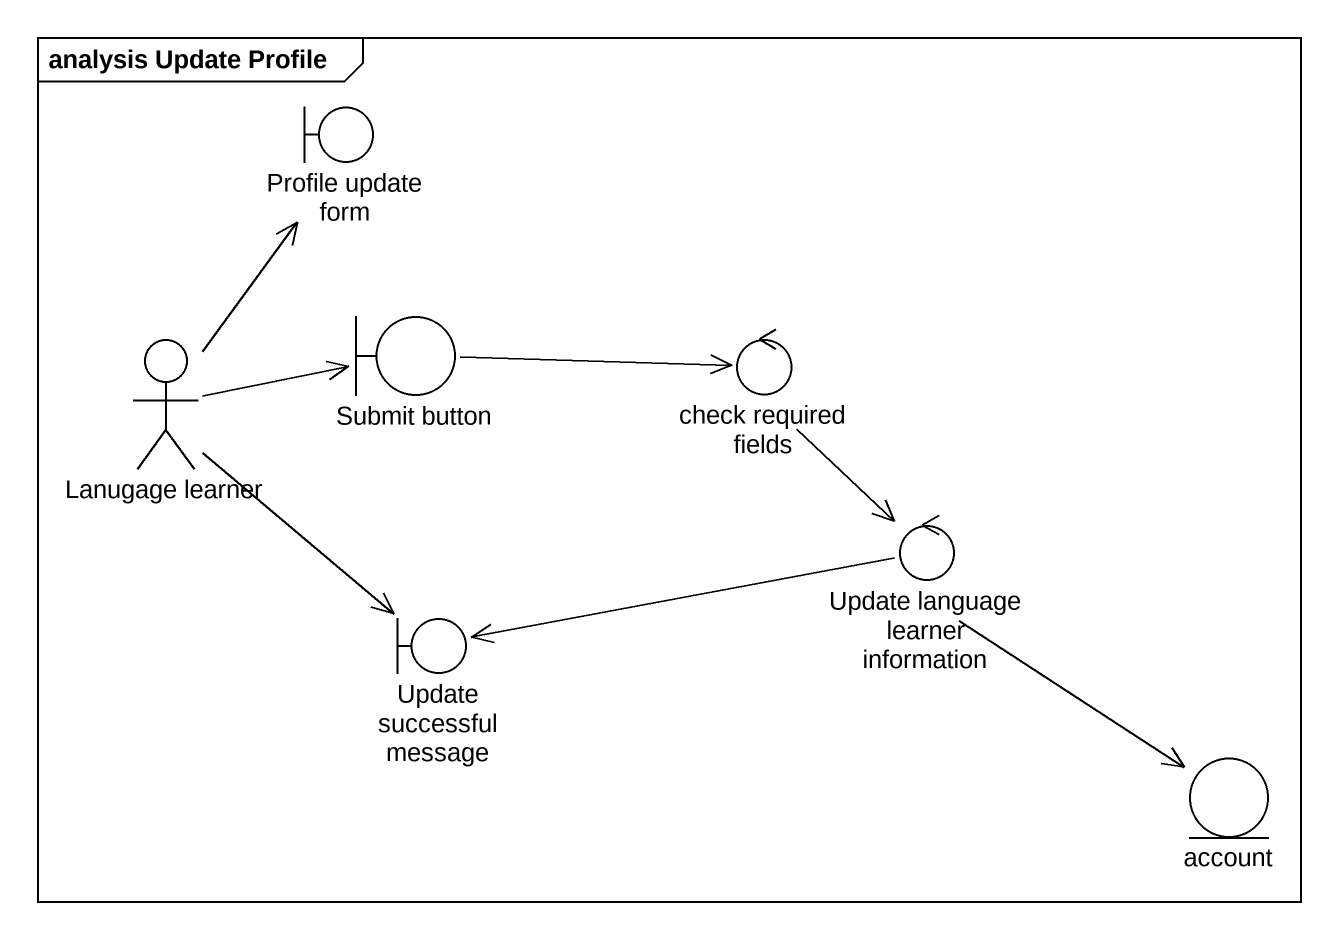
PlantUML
@startuml
mainframe analysis Update Profile
boundary "Profile update form" as Profile_update_form
actor "Lanugage learner" as Lanugage_learner
boundary "Submit button" as Submit_button
control "check required fields" as check_required_fields
control "Update language learner information" as Update_language_learner
boundary "Update successful message" as Update_successful_message
entity account
Lanugage_learner -up-> Profile_update_form
Lanugage_learner -right-> Submit_button
Lanugage_learner --> Update_successful_message
Submit_button -right-> check_required_fields
check_required_fields --> Update_language_learner
Update_language_learner -left-> Update_successful_message
Update_language_learner --> account
@enduml
